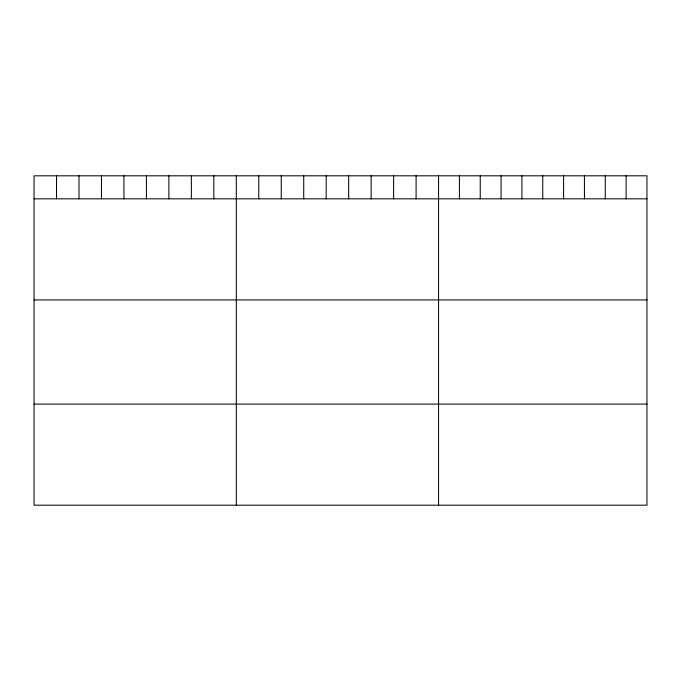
<?xml version="1.0" encoding="UTF-8"?>
<svg xmlns="http://www.w3.org/2000/svg" width="681" height="681" viewBox="0 0 681 681"><rect width="100%" height="100%" fill="white"/><g stroke="black" fill="none" stroke-linecap="round" stroke-linejoin="round"><path stroke-width="1.02" d="M646.95 198.826L646.95 505.191L34.05 505.191L34.05 175.809L646.95 175.809L646.95 198.826L34.05 198.826M34.05 299.929L646.95 299.929M34.05 404.097L646.95 404.097M626.111 175.809L626.111 198.826M605.273 175.809L605.273 198.826M584.434 175.809L584.434 198.826M563.596 175.809L563.596 198.826M542.757 175.809L542.757 198.826M521.918 175.809L521.918 198.826M501.08 175.809L501.08 198.826M480.241 175.809L480.241 198.826M459.403 175.809L459.403 198.826M438.564 175.809L438.564 505.191M416.091 175.809L416.091 198.826M393.618 175.809L393.618 198.826M371.145 175.809L371.145 198.826M348.672 175.809L348.672 198.826M326.199 175.809L326.199 198.826M303.726 175.809L303.726 198.826M281.253 175.809L281.253 198.826M258.78 175.809L258.78 198.826M236.307 175.809L236.307 505.191M213.834 175.809L213.834 198.826M191.361 175.809L191.361 198.826M168.888 175.809L168.888 198.826M146.415 175.809L146.415 198.826M123.942 175.809L123.942 198.826M101.469 175.809L101.469 198.826M78.996 175.809L78.996 198.826M56.523 175.809L56.523 198.826"/></g></svg>
